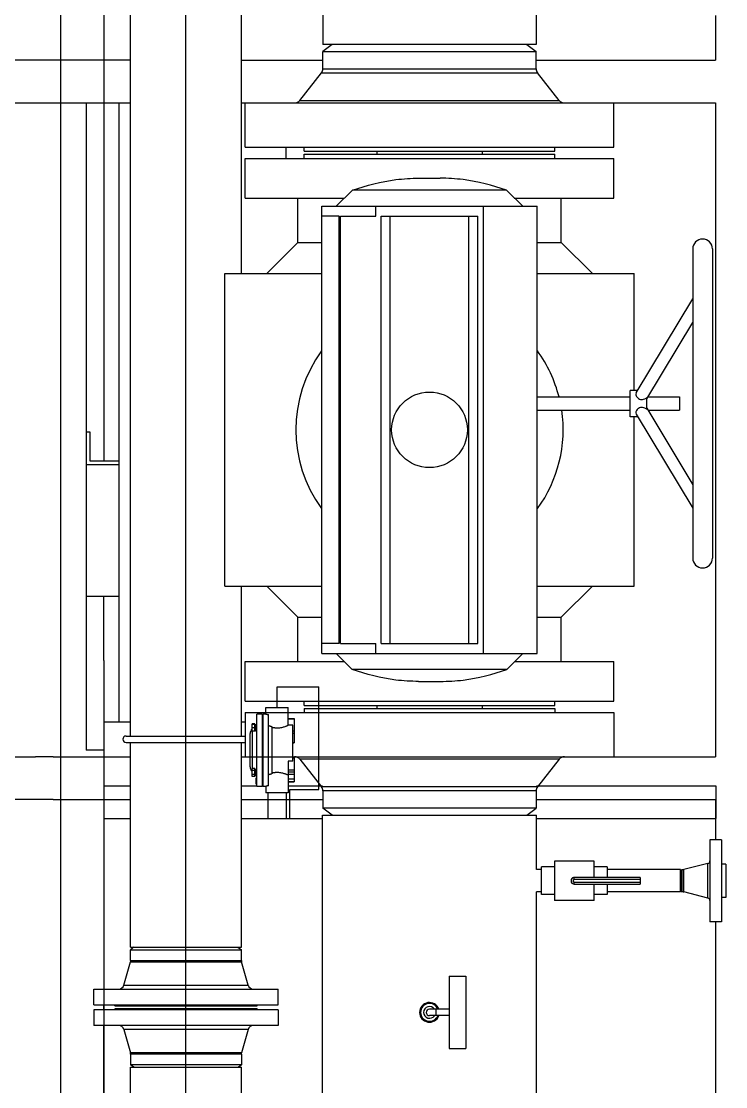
# Model space of a CAD drawing. Header units: millimetres. Extents: x 18255 to 228708, y -2217 to 146640.
# Drawn here: x 96587 to 97657, y 86925 to 88545 of the extents above; entities that cross this region are included whole.
import ezdxf

# ---------------------------------------------------------------- set-up
doc = ezdxf.new("R2010")
doc.units = ezdxf.units.MM
doc.layers.add('设备', color=8, linetype='Continuous')

msp = doc.modelspace()

# ---------------------------------------------------------------- linework, layer by layer
at = {"layer": '设备'}
for p, q in [((96647, 87573.4), (96647, 89850.2)), ((96712, 89844.6), (96712, 87876.8)), ((96752.9, 87458.5), (96752.9, 89782.3)), ((96921.2, 88161.6), (96921.2, 89782.3)), ((96837, 85219.8), (96837, 89760.3)), ((97045.1, 89752.8), (97045.1, 88509.8)), ((97369, 88599.4), (97369, 88509.8)), ((97641.6, 88553.9), (97641.6, 88485.8)), ((97369, 88509.8), (97045.1, 88509.8)), ((97059.1, 88509.8), (97045.1, 88499.1)), ((97355, 88509.8), (97369, 88499.1)), ((97045.1, 88499.1), (97369, 88499.1)), ((97045.1, 88472.8), (97045.1, 88499.1)), ((97369, 88472.8), (97369, 88499.1)), ((96752.9, 88485.8), (96151.6, 88485.8)), ((96921.2, 88485.8), (96989, 88485.8)), ((96989, 88485.8), (97045.1, 88485.8)), ((97045.1, 88472.8), (97369, 88472.8)), ((97369, 88485.8), (97641.6, 88485.8)), ((97010, 88424.7), (97042.9, 88466.6)), ((97042.9, 88466.6), (97371.1, 88466.6)), ((97404, 88424.7), (97371.1, 88466.6)), ((97010, 88424.7), (97404, 88424.7)), ((96311.6, 88420.8), (96752.9, 88420.8)), ((96685.1, 88420.8), (96685.1, 87573.4)), ((96735.1, 88420.8), (96735.1, 87573.4)), ((96921.2, 88420.8), (96927, 88420.8)), ((96927, 88420.8), (97487, 88420.8)), ((96927, 88353.8), (96927, 88420.8)), ((97487, 88420.8), (97641.6, 88420.8)), ((97487, 88353.8), (97487, 88420.8)), ((97641.6, 88420.8), (97641.6, 87427)), ((96927, 88353.8), (97487, 88353.8)), ((96989, 88336.5), (96989, 88353.8)), ((97016.5, 88347.4), (97016.5, 88353.8)), ((97016.5, 88347.4), (97397.5, 88347.4)), ((97016.5, 88342.9), (97397.5, 88342.9)), ((97016.5, 88336.5), (97016.5, 88342.9)), ((97127, 88347.4), (97127, 88342.9)), ((97287, 88347.4), (97287, 88342.9)), ((97397.5, 88347.4), (97397.5, 88353.8)), ((97397.5, 88336.5), (97397.5, 88342.9)), ((96927, 88336.5), (97487, 88336.5)), ((96927, 88275.9), (96927, 88336.5)), ((97487, 88275.9), (97487, 88336.5)), ((97191, 88306.4), (97223.1, 88306.4)), ((97207, 88306.5), (97207, 88306.4)), ((97090.1, 88288), (97065.4, 88263.9)), ((97323.9, 88288), (97090.1, 88288)), ((97323.9, 88288), (97348.6, 88263.9)), ((96927, 88275.9), (97077.7, 88275.9)), ((97007, 88208.9), (97007, 88275.9)), ((97043.5, 88263.9), (97370.5, 88263.9)), ((97043.5, 87583.9), (97043.5, 88263.9)), ((97125.3, 88248.9), (97125.3, 88263.9)), ((97288.8, 87583.9), (97288.8, 88263.9)), ((97335.8, 88275.9), (97487, 88275.9)), ((97370.5, 87583.9), (97370.5, 88263.9)), ((97407, 88208.9), (97407, 88275.9)), ((97069.5, 88248.9), (97043.5, 88248.9)), ((97069.5, 87598.9), (97069.5, 88248.9)), ((97072, 88248.9), (97125.3, 88248.9)), ((97072, 87598.9), (97072, 88248.9)), ((97133.5, 88248.9), (97280.5, 88248.9)), ((97133.5, 87598.9), (97133.5, 88248.9)), ((97147, 87598.9), (97147, 88248.9)), ((97267, 87598.9), (97267, 88248.9)), ((97280.5, 87598.9), (97280.5, 88248.9)), ((96959.6, 88161.6), (97007, 88208.9)), ((97007, 88208.9), (97043.5, 88208.9)), ((97370.5, 88208.9), (97407, 88208.9)), ((97454.4, 88161.6), (97407, 88208.9)), ((97607, 88198.9), (97607, 87728.9)), ((97637, 88198.9), (97637, 87728.9)), ((96896, 88161.6), (97043.5, 88161.6)), ((96896, 87686.3), (96896, 88161.6)), ((97370.5, 88161.6), (97518, 88161.6)), ((97518, 87983.9), (97518, 88161.6)), ((97521.1, 87980.3), (97607, 88123)), ((97537, 87971), (97607, 88087.3)), ((97370.5, 87973.9), (97512, 87973.9)), ((97523.3, 87983.9), (97512, 87983.9)), ((97512, 87943.9), (97512, 87983.9)), ((97521.1, 87980.2), (97520.5, 87978.1)), ((97537, 87955.3), (97537, 87972.6)), ((97538.8, 87973.9), (97587, 87973.9)), ((97587, 87973.9), (97587, 87953.9)), ((97370.5, 87953.9), (97512, 87953.9)), ((97537, 87956.8), (97607, 87840.5)), ((97538.8, 87953.9), (97587, 87953.9)), ((97523.3, 87943.9), (97512, 87943.9)), ((97518, 87686.3), (97518, 87943.9)), ((97520.5, 87949.8), (97521.1, 87947.6)), ((97521.1, 87947.6), (97607, 87804.8)), ((96685.1, 87920.8), (96691.1, 87920.8)), ((96691.1, 87920.8), (96691.1, 87876.8)), ((96691.1, 87876.8), (96735.1, 87876.8)), ((96735.1, 87870.8), (96685.1, 87870.8)), ((96896, 87686.3), (97043.5, 87686.3)), ((96921.2, 87458.5), (96921.2, 87686.3)), ((97007, 87638.9), (96959.6, 87686.3)), ((97370.5, 87686.3), (97518, 87686.3)), ((97407, 87638.9), (97454.4, 87686.3)), ((96735.1, 87670.8), (96685.1, 87670.8)), ((96712, 87573.4), (96712, 87670.8)), ((97007, 87638.9), (97043.5, 87638.9)), ((97007, 87571.9), (97007, 87638.9)), ((97370.5, 87638.9), (97407, 87638.9)), ((97407, 87571.9), (97407, 87638.9)), ((97069.5, 87598.9), (97043.5, 87598.9)), ((97072, 87598.9), (97125.3, 87598.9)), ((97125.3, 87583.9), (97125.3, 87598.9)), ((97133.5, 87598.9), (97280.5, 87598.9)), ((97043.5, 87583.9), (97370.5, 87583.9)), ((97065.4, 87583.9), (97089.6, 87559.8)), ((97348.6, 87583.9), (97324.4, 87559.8)), ((96647, 85895.8), (96647, 87573.4)), ((96685.1, 87573.4), (96685.1, 87436.8)), ((96712, 87573.4), (96712, 86473.9)), ((96735.1, 87573.4), (96735.1, 87480)), ((96927, 87571.9), (97077.4, 87571.9)), ((96927, 87511.3), (96927, 87571.9)), ((97336.6, 87571.9), (97487, 87571.9)), ((97487, 87511.3), (97487, 87571.9)), ((97324.4, 87559.8), (97089.6, 87559.8)), ((96975.5, 87501.9), (96975.5, 87533)), ((96975.5, 87533), (96989, 87533)), ((96989, 87533), (97039, 87533)), ((97039, 87377), (97039, 87533)), ((97190.4, 87541.5), (97223.6, 87541.5)), ((97207, 87541.5), (97207, 87541.3)), ((96927, 87511.3), (97487, 87511.3)), ((96958.5, 87501.9), (96992.5, 87501.9)), ((96958.5, 87491.9), (96958.5, 87501.9)), ((96992.5, 87474.9), (96992.5, 87501.9)), ((97016.5, 87504.9), (97016.5, 87511.3)), ((97016.5, 87504.9), (97397.5, 87504.9)), ((97016.5, 87500.4), (97397.5, 87500.4)), ((97016.5, 87500.4), (97016.5, 87494)), ((97127, 87504.9), (97127, 87500.4)), ((97287, 87504.9), (97287, 87500.4)), ((97397.5, 87504.9), (97397.5, 87511.3)), ((97397.5, 87500.4), (97397.5, 87494)), ((96927, 87494), (97487, 87494)), ((96927, 87494), (96927, 87427)), ((96953.5, 87491.9), (96944.5, 87491.9)), ((96944.5, 87381.9), (96944.5, 87491.9)), ((96953.5, 87381.9), (96953.5, 87491.9)), ((96954.5, 87486.9), (96953.5, 87486.9)), ((96958.5, 87491.9), (96954.5, 87491.9)), ((96954.5, 87381.9), (96954.5, 87491.9)), ((96962.5, 87383), (96962.5, 87490.8)), ((96992.5, 87485.1), (97001.5, 87485.1)), ((96992.5, 87484.5), (97001.5, 87484.5)), ((97001.5, 87485.1), (97001.5, 87448)), ((97487, 87494), (97487, 87427)), ((96712, 87480), (96752.9, 87480)), ((96921.2, 87480), (96927, 87480)), ((96941.5, 87476.9), (96937.5, 87476.9)), ((96937.5, 87465.7), (96937.5, 87476.9)), ((96941.5, 87476.1), (96937.5, 87476.1)), ((96941.5, 87470.9), (96937.5, 87470.9)), ((96941.5, 87465.7), (96941.5, 87476.9)), ((96943.5, 87475.4), (96941.5, 87475.4)), ((96944.5, 87476.4), (96943.5, 87476.4)), ((96943.5, 87465.4), (96943.5, 87476.4)), ((96967.5, 87472.9), (96967.5, 87400.9)), ((96999.5, 87474.9), (96992.5, 87474.9)), ((96999.5, 87420.4), (96999.5, 87474.9)), ((96746, 87458.5), (96927, 87458.5)), ((96934.5, 87411.4), (96934.5, 87462.4)), ((96941.5, 87465.7), (96937.5, 87465.7)), ((96938.1, 87408.9), (96938.1, 87465.7)), ((96943.5, 87466.4), (96941.5, 87466.4)), ((96944.5, 87465.4), (96943.5, 87465.4)), ((96999.5, 87466.4), (97001.5, 87466.4)), ((96999.5, 87462.9), (97001.5, 87462.9)), ((96712, 87436.8), (96685.1, 87436.8)), ((96746, 87448.5), (96927, 87448.5)), ((96752.9, 87137.4), (96752.9, 87448.5)), ((96921.2, 87137.4), (96921.2, 87448.5)), ((96999.5, 87448.8), (97001.5, 87448.8)), ((96999.5, 87448), (97001.5, 87448)), ((96153.5, 87427), (96608.1, 87427)), ((96635.1, 87426.9), (96608.1, 87426.9)), ((96635.1, 87427), (96752.9, 87427)), ((96921.2, 87427), (96927, 87427)), ((96927, 87427), (97487, 87427)), ((96999.5, 87420.4), (96992.5, 87420.4)), ((96992.5, 87420.4), (96992.5, 87388.8)), ((96999.5, 87425.8), (97001.5, 87425.8)), ((96999.5, 87425.1), (97001.5, 87425.1)), ((97001.5, 87425.8), (97001.5, 87388.8)), ((97010, 87423.2), (97042.9, 87381.3)), ((97404, 87423.2), (97010, 87423.2)), ((97404, 87423.2), (97371.1, 87381.3)), ((97487, 87427), (97641.6, 87427)), ((96941.5, 87408.9), (96937.5, 87408.9)), ((96937.5, 87396.9), (96937.5, 87408.9)), ((96941.5, 87405.9), (96937.5, 87405.9)), ((96941.5, 87396.9), (96941.5, 87408.9)), ((96943.5, 87407.4), (96941.5, 87407.4)), ((96944.5, 87408.4), (96943.5, 87408.4)), ((96943.5, 87397.4), (96943.5, 87408.4)), ((96992.5, 87407.1), (97001.5, 87407.1)), ((96992.5, 87404.2), (97001.5, 87404.2)), ((96941.5, 87399.9), (96937.5, 87399.9)), ((96941.5, 87396.9), (96937.5, 87396.9)), ((96943.5, 87398.4), (96941.5, 87398.4)), ((96944.5, 87397.4), (96943.5, 87397.4)), ((96944.5, 87395), (96943.5, 87395)), ((96943.5, 87385.5), (96943.5, 87395)), ((96954.5, 87386.9), (96953.5, 87386.9)), ((96992.5, 87400.4), (97001.5, 87400.4)), ((96992.5, 87393.3), (97001.5, 87393.3)), ((96992.5, 87389.4), (97001.5, 87389.4)), ((96992.5, 87388.8), (97001.5, 87388.8)), ((96992.5, 87388.8), (96992.5, 87371.9)), ((96712, 87383), (96752.9, 87383)), ((96921.2, 87383), (96944.5, 87383)), ((96944.5, 87385.5), (96943.5, 87385.5)), ((96953.5, 87381.9), (96944.5, 87381.9)), ((96953.5, 87383), (96954.5, 87383)), ((96958.5, 87381.9), (96954.5, 87381.9)), ((96958.5, 87381.9), (96958.5, 87371.9)), ((96992.5, 87371.9), (96958.5, 87371.9)), ((96962, 87333), (96962, 87371.9)), ((96989, 87371.9), (96989, 87333)), ((96992.5, 87383), (97044.5, 87383)), ((96995, 87377), (97039, 87377)), ((96995, 87333), (96995, 87377)), ((97371.1, 87381.3), (97042.9, 87381.3)), ((97369, 87375.1), (97045.1, 87375.1)), ((97045.1, 87375.1), (97045.1, 87348.8)), ((97369, 87375.1), (97369, 87348.8)), ((97369.5, 87383), (97642, 87383)), ((97642, 87383), (97642, 87333)), ((96635.1, 87362), (96153.5, 87362)), ((96635.1, 87362), (96752.9, 87362)), ((96921.2, 87362), (96999.9, 87362)), ((96989, 87362), (97045.1, 87362)), ((97369, 87362), (97641.6, 87362)), ((97641.6, 87362), (97641.6, 87300.9)), ((97044.5, 87338), (97369.5, 87338)), ((97044.5, 86218.6), (97044.5, 87338)), ((97059.1, 87338), (97045.1, 87348.8)), ((97369, 87348.8), (97045.1, 87348.8)), ((97355, 87338), (97369, 87348.8)), ((97369.5, 87255.4), (97369.5, 87338)), ((96712, 87333), (96752.9, 87333)), ((96921.2, 87333), (97044.5, 87333)), ((97369.5, 87333), (97642, 87333)), ((97650.6, 87300.9), (97633.1, 87300.9)), ((97633.1, 87300.9), (97633.1, 87175.9)), ((97650.6, 87300.9), (97650.6, 87175.9)), ((97397, 87259.4), (97377, 87259.4)), ((97377, 87217.4), (97377, 87259.4)), ((97457, 87268.4), (97397, 87268.4)), ((97397, 87268.4), (97397, 87208.4)), ((97457, 87243.4), (97457, 87268.4)), ((97477, 87259.4), (97457, 87259.4)), ((97477, 87259.4), (97477, 87243.4)), ((97630.1, 87264.7), (97593.3, 87255.4)), ((97630.1, 87212.2), (97630.1, 87264.7)), ((97657, 87263.9), (97650.6, 87263.9)), ((97657, 87263.9), (97657, 87212.9)), ((97377, 87255.4), (97369.5, 87255.4)), ((97527, 87243.4), (97427, 87243.4)), ((97427, 87240.4), (97427, 87243.4)), ((97527, 87240.4), (97427, 87240.4)), ((97588.6, 87255.4), (97477, 87255.4)), ((97527, 87243.4), (97527, 87233.4)), ((97588.6, 87221.4), (97588.6, 87255.4)), ((97588.6, 87253.3), (97590.1, 87255.3)), ((97592.3, 87255.3), (97590.1, 87255.3)), ((97590.1, 87221.6), (97590.1, 87255.3)), ((97592.3, 87255.3), (97593.3, 87255.4)), ((97592.3, 87221.6), (97592.3, 87255.3)), ((97593.3, 87221.5), (97593.3, 87255.4)), ((97427, 87236.4), (97527, 87236.4)), ((97427, 87233.4), (97427, 87236.4)), ((97427, 87233.4), (97527, 87233.4)), ((97457, 87208.4), (97457, 87233.4)), ((97477, 87233.4), (97477, 87217.4)), ((97588.6, 87223.6), (97590.1, 87221.6)), ((97377, 87221.4), (97369.5, 87221.4)), ((97369.5, 86037.8), (97369.5, 87221.4)), ((97397, 87217.4), (97377, 87217.4)), ((97457, 87208.4), (97397, 87208.4)), ((97477, 87217.4), (97457, 87217.4)), ((97588.6, 87221.4), (97477, 87221.4)), ((97592.3, 87221.6), (97590.1, 87221.6)), ((97592.3, 87221.6), (97593.3, 87221.5)), ((97630.1, 87212.2), (97593.3, 87221.5)), ((97657, 87212.9), (97650.6, 87212.9)), ((97650.6, 87175.9), (97633.1, 87175.9)), ((97641.6, 87175.9), (97641.6, 85528.9)), ((96752.9, 87137.4), (96921.2, 87137.4)), ((96758, 87137.4), (96752.9, 87133.5)), ((96752.9, 87133.5), (96921.2, 87133.5)), ((96752.9, 87117.5), (96752.9, 87133.5)), ((96916, 87137.4), (96921.2, 87133.5)), ((96921.2, 87117.5), (96921.2, 87133.5)), ((96742.6, 87079.8), (96752.6, 87115.4)), ((96752.9, 87117.5), (96752.6, 87115.4)), ((96752.6, 87115.4), (96921.5, 87115.4)), ((96752.9, 87117.5), (96921.2, 87117.5)), ((96921.2, 87117.5), (96921.5, 87115.4)), ((96931.4, 87079.8), (96921.5, 87115.4)), ((96742.6, 87079.8), (96931.4, 87079.8)), ((97237, 87093.4), (97262, 87093.4)), ((97237, 87093.4), (97237, 86983.4)), ((97262, 87093.4), (97262, 86983.4)), ((96697, 87073.9), (96977, 87073.9)), ((96697, 87050), (96697, 87073.9)), ((96977, 87050), (96977, 87073.9)), ((96697, 87050), (96977, 87050)), ((96712, 87042.3), (96712, 87050)), ((96729, 87048.4), (96729, 87050)), ((96729, 87048.4), (96945, 87048.4)), ((96945, 87048.4), (96945, 87050)), ((96977, 87042.3), (96697, 87042.3)), ((96697, 87042.3), (96697, 87018.4)), ((96945, 87043.9), (96729, 87043.9)), ((96729, 87043.9), (96729, 87042.3)), ((96945, 87043.9), (96945, 87042.3)), ((96977, 87042.3), (96977, 87018.4)), ((97237, 87043.4), (97207, 87043.4)), ((97237, 87033.4), (97207, 87033.4)), ((97217, 87033.4), (97217, 87043.4)), ((96977, 87018.4), (96697, 87018.4)), ((96712, 85569.4), (96712, 87018.4)), ((96931.4, 87012.6), (96742.6, 87012.6)), ((96742.6, 87012.6), (96752.6, 86977)), ((96931.4, 87012.6), (96921.5, 86977)), ((97237, 86983.4), (97262, 86983.4)), ((96921.5, 86977), (96752.6, 86977)), ((96752.9, 86974.8), (96752.6, 86977)), ((96921.2, 86974.8), (96752.9, 86974.8)), ((96752.9, 86974.8), (96752.9, 86958.9)), ((96921.2, 86974.8), (96921.5, 86977)), ((96921.2, 86974.8), (96921.2, 86958.9)), ((96758, 86954.9), (96752.9, 86958.9)), ((96921.2, 86958.9), (96752.9, 86958.9)), ((96752.9, 86954.9), (96921.2, 86954.9)), ((96752.9, 86459.3), (96752.9, 86954.9)), ((96916, 86954.9), (96921.2, 86958.9)), ((96921.2, 86818.6), (96921.2, 86954.9))]:
    msp.add_line(p, q, dxfattribs=at)
msp.add_circle((97207, 87923.9), 57.5, dxfattribs=at)
for centre, radius, start, end in [((97035.1, 88472.8), 10, 321.8845, 0), ((97379, 88472.8), 10, 180, 218.1155), ((97002.1, 88430.8), 10, 270, 321.8845), ((97411.9, 88430.8), 10, 218.1155, 270), ((97622, 88198.9), 15, 0, 180), ((97207, 87923.9), 203.1, 143.8051, 216.14), ((97207, 87923.9), 203.1, 14.2646, 36.1949), ((97528.9, 87983.4), 13.5, 303.6921, 306.9636), ((97207, 87923.9), 203.1, 323.86, 8.5205), ((97528.9, 87944.5), 13.5, 53.0364, 56.3107), ((97622, 87728.9), 15, 180, 0), ((96943.5, 87462.4), 9, 132.0321, 180), ((96746, 87453.5), 5, 90, 270), ((97002.1, 87417), 10, 38.1155, 90), ((97411.9, 87417), 10, 90, 141.8845), ((96943.5, 87411.4), 9, 180, 227.9679), ((97035.1, 87375.1), 10, 0, 38.1155), ((97379, 87375.1), 10, 141.8845, 180), ((97629.1, 87268.6), 4, 284.1366, 0), ((97427, 87238.4), 5, 90, 270), ((97427, 87238.4), 5.03, 162.8584, 167.1099), ((97427, 87238.4), 5, 147.0868, 154.2908), ((97427, 87238.4), 4.99, 141.4255, 147.0844), ((97427, 87238.4), 5.01, 133.9804, 141.4278), ((97427, 87238.5), 4.98, 128.5578, 133.9775), ((97427, 87238.4), 5.02, 120.2252, 128.5636), ((97427, 87238.5), 4.96, 115.6912, 120.2181), ((97427, 87238.4), 5.02, 104.4649, 115.699), ((97427, 87238.4), 2, 90, 270), ((97427, 87238.5), 4.94, 102.8358, 104.4386), ((97427, 87238.4), 5.02, 90.0316, 102.8286), ((97629.1, 87208.3), 4, 0, 75.8634), ((96734.9, 87081.9), 8, 270, 344.4203), ((96939.1, 87081.9), 8, 195.5797, 270), ((97207, 87038.4), 15, 19.4734, 340.5266), ((97207, 87038.4), 13.5, 21.8599, 338.1401), ((97207, 87038.4), 9, 33.8355, 326.1645), ((97207, 87038.4), 5, 90, 270), ((96734.9, 87010.4), 8, 15.5797, 90), ((96939.1, 87010.4), 8, 90, 164.4203)]:
    msp.add_arc(centre, radius, start, end, dxfattribs=at)
for points, start_tangent, end_tangent in [([(97090.1, 88288), (97155.9, 88304.2), (97191, 88306.4)], (0.936659, 0.350242), (1, 0)), ([(97323.9, 88288), (97258.1, 88304.2), (97223.1, 88306.4)], (-0.936659, 0.350242), (-1, 0)), ([(97520.5, 87978.1), (97521, 87975.7), (97522.4, 87973.4), (97524.6, 87971.4), (97527.4, 87970.2), (97530.7, 87970), (97534, 87970.9), (97536.4, 87972.2)], (0, -1), (0.832003, 0.554771)), ([(97536.4, 87955.7), (97534.1, 87956.9), (97530.7, 87957.8), (97527.5, 87957.7), (97524.6, 87956.5), (97522.4, 87954.6), (97521, 87952.2), (97520.5, 87949.8)], (-0.832031, 0.55473), (0, -1)), ([(97190.4, 87541.5), (97155.7, 87543.6), (97089.6, 87559.8)], (-1, 0), (-0.937247, 0.348667)), ([(97223.6, 87541.5), (97258.3, 87543.6), (97324.4, 87559.8)], (1, 0), (0.937247, 0.348667)), ([(96958.5, 87491.9), (96958.7, 87491.9), (96959.2, 87491.7), (96960, 87491.5), (96961.1, 87491.2), (96962.5, 87490.8)], (0.955403, -0.295306), (0.972123, -0.234472)), ([(96962.5, 87474.4), (96963.2, 87474.1), (96964, 87473.9), (96964.8, 87473.6), (96965.7, 87473.4), (96966.6, 87473.2), (96967.5, 87472.9)], (0.944646, -0.32809), (0.976187, -0.21693)), ([(96967.5, 87471.8), (96968.4, 87471.6), (96969.4, 87471.5), (96970.4, 87471.3), (96971.4, 87471.2), (96972.4, 87471.1), (96973.4, 87471), (96974.5, 87470.9), (96975.5, 87470.9)], (0.974739, -0.223345), (1, 0)), ([(96975.5, 87470.9), (96978.3, 87471), (96981.2, 87471.4), (96983.9, 87471.9), (96986.4, 87472.6), (96988.5, 87473.3), (96990.3, 87474), (96991.5, 87474.5), (96992.3, 87474.8), (96992.5, 87474.9)], (1, 0), (0.912818, 0.408366)), ([(96975.5, 87402.9), (96974.5, 87402.9), (96973.4, 87402.9), (96972.4, 87402.8), (96971.4, 87402.7), (96970.4, 87402.6), (96969.4, 87402.4), (96968.4, 87402.2), (96967.5, 87402)], (-1, 0), (-0.974739, -0.223345)), ([(96992.5, 87398.9), (96992.3, 87399), (96991.5, 87399.4), (96990.3, 87399.9), (96988.5, 87400.5), (96986.4, 87401.2), (96983.9, 87401.9), (96981.2, 87402.5), (96978.3, 87402.8), (96975.5, 87402.9)], (-0.912818, 0.408366), (-1, 0)), ([(96967.5, 87400.9), (96966.6, 87400.7), (96965.7, 87400.5), (96964.8, 87400.2), (96964, 87400), (96963.2, 87399.7), (96962.5, 87399.5)], (-0.976187, -0.21693), (-0.944646, -0.32809)), ([(96962.5, 87383), (96961.1, 87382.7), (96960, 87382.4), (96959.2, 87382.1), (96958.7, 87382), (96958.5, 87381.9)], (-0.972123, -0.234472), (-0.955403, -0.295306)), ([(97422.1, 87239.5), (97422.1, 87239.1), (97422, 87238.4)], (-0.222872, -0.974848), (-0.006844, -0.999977))]:
    msp.add_spline(points, degree=3, dxfattribs=dict(at, start_tangent=start_tangent, end_tangent=end_tangent))

doc.saveas('drawing.dxf')
